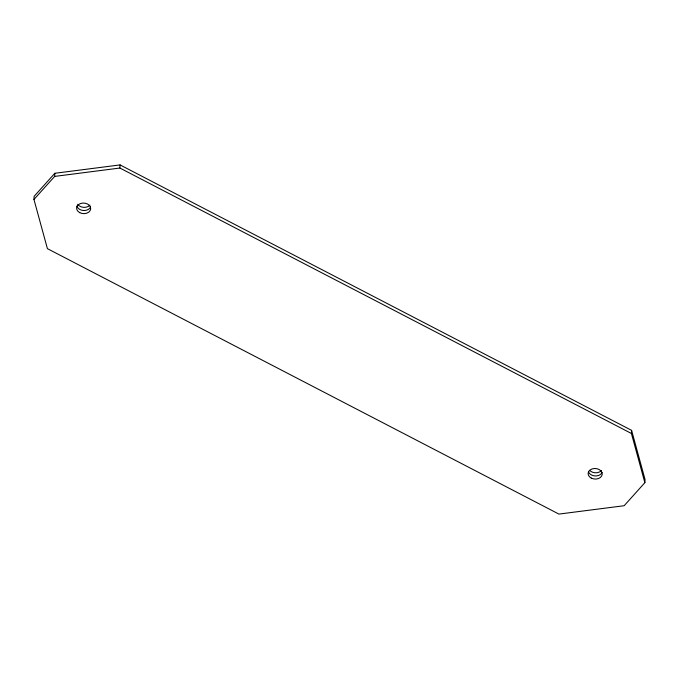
<?xml version="1.0" encoding="UTF-8"?>
<svg xmlns="http://www.w3.org/2000/svg" width="679" height="679" viewBox="0 0 679 679"><rect width="100%" height="100%" fill="white"/><g stroke="black" fill="none" stroke-linecap="round" stroke-linejoin="round"><path stroke-width="1.02" d="M33.95 199.439L34.137 196.316L54.846 173.281L120.081 164.912L631.589 430.35L645.05 479.561L644.863 482.684L624.154 505.719L558.919 514.088L47.411 248.65L33.95 199.439L54.66 176.404L54.846 173.281M644.863 482.684L631.411 433.474L119.894 168.036L120.081 164.912M631.411 433.474L631.589 430.35M54.66 176.404L119.894 168.036M602.052 472.499A7.07 5.288 3.4 0 1 594.931 475.928A7.07 5.288 3.4 0 1 588.43 471.549M90.545 207.061A7.07 5.288 3.4 0 1 83.424 210.49A7.07 5.288 3.4 0 1 76.922 206.11M89.925 205.16A7.07 5.288 3.4 0 1 77.712 204.303M601.433 470.598A7.07 5.288 3.4 0 1 590.255 470.912M591.282 478.101A7.07 5.288 3.4 0 0 602.214 474.273A7.07 5.288 3.4 0 0 591.995 468.968A7.07 5.288 3.4 0 0 591.282 478.101M79.766 212.663A7.07 5.288 3.4 0 0 90.706 208.835A7.07 5.288 3.4 0 0 80.487 203.53A7.07 5.288 3.4 0 0 79.766 212.663"/></g></svg>
